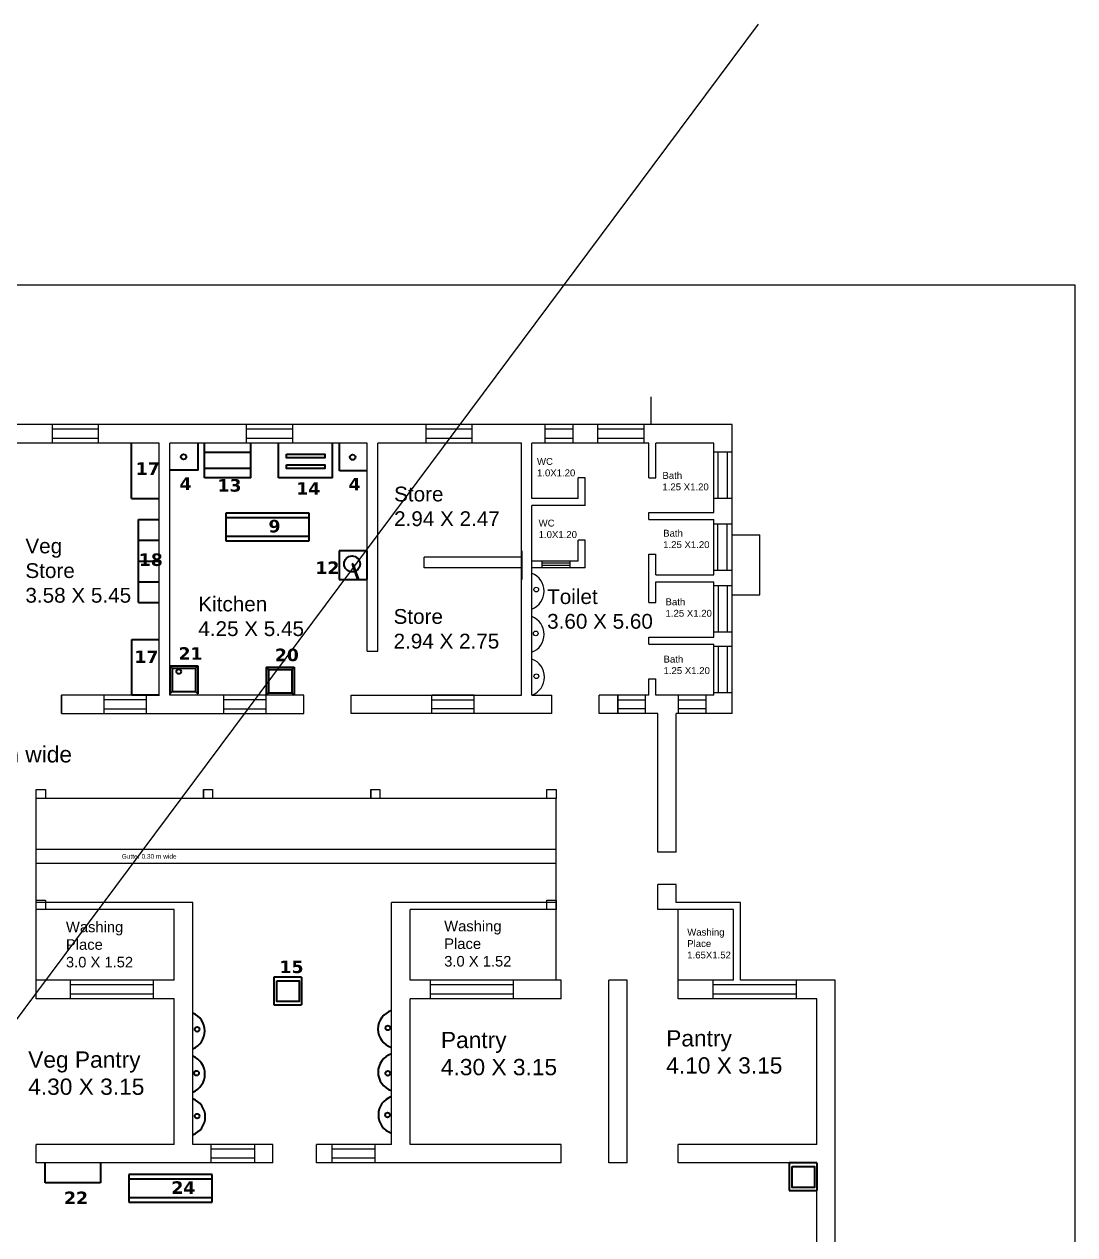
# Model space of a CAD drawing. Header units: inches. Extents: x 101 to 668, y -217 to 99.
# Drawn here: x 620.94 to 643.67, y -141.44 to -115.26 of the extents above; entities that cross this region are included whole.
import ezdxf

# ---------------------------------------------------------------- set-up
doc = ezdxf.new("R2010")
doc.units = ezdxf.units.IN
doc.header["$MEASUREMENT"] = 0
doc.styles.get("Standard").update_dxf_attribs({"font": 'arial.ttf'})

msp = doc.modelspace()

# ---------------------------------------------------------------- linework, layer by layer
for p, q in [((636.81516, -115.25716), (597.77678, -167.63164)), ((634.49297, -123.31917), (634.49297, -123.91917)), ((636.25564, -123.91917), (603.32564, -123.91917)), ((621.542, -123.91917), (621.542, -124.31917)), ((622.542, -124.01917), (621.542, -124.01917)), ((622.542, -123.91917), (622.542, -124.31917)), ((625.74214, -123.91917), (625.74214, -124.31917)), ((626.74214, -124.01917), (625.74214, -124.01917)), ((626.74214, -123.91917), (626.74214, -124.31917)), ((629.6251, -123.91917), (629.6251, -124.31917)), ((630.6251, -124.01917), (629.6251, -124.01917)), ((630.6251, -123.91917), (630.6251, -124.31917)), ((632.21239, -124.31618), (632.21239, -123.91618)), ((632.81239, -124.01618), (632.21239, -124.01618)), ((632.81239, -124.31618), (632.81239, -123.91618)), ((633.34297, -123.91917), (633.34297, -124.31917)), ((634.34297, -124.01917), (633.34297, -124.01917)), ((634.34297, -123.91917), (634.34297, -124.31917)), ((636.25564, -130.16917), (636.25564, -123.91917)), ((636.25564, -130.16917), (636.25564, -123.91917)), ((636.25564, -130.16917), (636.25564, -123.91917)), ((623.86126, -124.31917), (620.31042, -124.31917)), ((622.542, -124.21917), (621.542, -124.21917)), ((623.86126, -129.76917), (623.86126, -124.31917)), ((628.359, -124.31917), (624.09126, -124.31917)), ((624.09126, -129.76917), (624.09126, -124.31917)), ((626.74214, -124.21917), (625.74214, -124.21917)), ((628.359, -128.81917), (628.359, -124.31917)), ((631.69427, -124.31917), (628.589, -124.31917)), ((628.589, -127.01917), (628.589, -124.31917)), ((630.6251, -124.21917), (629.6251, -124.21917)), ((631.69427, -126.78917), (631.69427, -124.31917)), ((631.69427, -125.06917), (631.69427, -124.31917)), ((631.69427, -126.78917), (631.69427, -124.31917)), ((633.15564, -124.31917), (631.92427, -124.31917)), ((633.15564, -124.31917), (631.92427, -124.31917)), ((633.15564, -124.31917), (631.92427, -124.31917)), ((631.92427, -125.51917), (631.92427, -124.31917)), ((633.30564, -124.31917), (631.92427, -124.31917)), ((631.92427, -125.51917), (631.92427, -124.31917)), ((631.92427, -125.51917), (631.92427, -124.31917)), ((632.81239, -124.21618), (632.21239, -124.21618)), ((634.45564, -124.31917), (633.30564, -124.31917)), ((634.45564, -124.31917), (633.30564, -124.31917)), ((634.45564, -124.31917), (633.30564, -124.31917)), ((634.45564, -124.31917), (633.30564, -124.31917)), ((634.34297, -124.21917), (633.34297, -124.21917)), ((634.45564, -125.06917), (634.45564, -124.31917)), ((634.60564, -125.06917), (634.60564, -124.31917)), ((634.65564, -124.31917), (634.60564, -124.31917)), ((635.85564, -124.31917), (634.65564, -124.31917)), ((635.85564, -124.31917), (634.65564, -124.31917)), ((635.85564, -124.31917), (634.65564, -124.31917)), ((635.85564, -124.31917), (634.65564, -124.31917)), ((635.85564, -125.81917), (635.85564, -124.31917)), ((635.85564, -125.81917), (635.85564, -124.31917)), ((635.85564, -125.81917), (635.85564, -124.31917)), ((635.85564, -125.81917), (635.85564, -124.31917)), ((635.85484, -124.50923), (636.25484, -124.50923)), ((635.95484, -125.50923), (635.95484, -124.50923)), ((636.15484, -125.50923), (636.15484, -124.50923)), ((633.07427, -125.06917), (632.92427, -125.06917)), ((632.92427, -125.51917), (632.92427, -125.06917)), ((633.07427, -125.66917), (633.07427, -125.06917)), ((634.45564, -125.06917), (634.60564, -125.06917)), ((632.92427, -125.51917), (631.92427, -125.51917)), ((631.92427, -126.78917), (631.92427, -125.66917)), ((633.07427, -125.66917), (631.92427, -125.66917)), ((631.92427, -126.78917), (631.92427, -125.66917)), ((635.85484, -125.50923), (636.25484, -125.50923)), ((634.45564, -125.96917), (634.45564, -125.81917)), ((634.45564, -125.81917), (635.85564, -125.81917)), ((634.45564, -125.96917), (635.85564, -125.96917)), ((635.84593, -126.06575), (636.24593, -126.06575)), ((635.85564, -127.16917), (635.85564, -125.96917)), ((635.85564, -127.16917), (635.85564, -125.96917)), ((635.85564, -127.16917), (635.85564, -125.96917)), ((635.85564, -127.16917), (635.85564, -125.96917)), ((635.94593, -127.06575), (635.94593, -126.06575)), ((636.14593, -127.06575), (636.14593, -126.06575)), ((633.07427, -126.41917), (632.92427, -126.41917)), ((632.92427, -126.86917), (632.92427, -126.41917)), ((633.07427, -127.01917), (633.07427, -126.41917)), ((636.25564, -126.30003), (636.85564, -126.30003)), ((636.85564, -127.60003), (636.85564, -126.30003)), ((634.45564, -127.76917), (634.45564, -126.71917)), ((634.45564, -126.71917), (634.60564, -126.71917)), ((634.60564, -127.16917), (634.60564, -126.71917)), ((631.69427, -126.78917), (629.589, -126.78917)), ((629.589, -127.01917), (629.589, -126.78917)), ((631.69427, -129.76917), (631.69427, -126.78917)), ((631.92427, -126.86917), (631.92427, -126.78917)), ((631.92427, -129.76917), (631.92427, -126.78917)), ((632.92427, -126.86917), (631.92427, -126.86917)), ((632.14677, -127.01917), (632.14677, -126.86917)), ((632.74677, -126.91917), (632.14677, -126.91917)), ((632.74677, -126.96917), (632.14677, -126.96917)), ((632.74677, -127.01917), (632.74677, -126.86917)), ((628.589, -128.81917), (628.589, -127.01917)), ((631.69427, -127.01917), (629.589, -127.01917)), ((631.69427, -129.76917), (631.69427, -127.01917)), ((631.92427, -129.76917), (631.92427, -127.01917)), ((633.07427, -127.01917), (631.92427, -127.01917)), ((634.60564, -127.16917), (635.85564, -127.16917)), ((635.84593, -127.06575), (636.24593, -127.06575)), ((634.60564, -127.76917), (634.60564, -127.31917)), ((634.60564, -127.31917), (635.85564, -127.31917)), ((635.85564, -128.51917), (635.85564, -127.31917)), ((635.85564, -128.51917), (635.85564, -127.31917)), ((635.85564, -128.51917), (635.85564, -127.31917)), ((635.85564, -128.51917), (635.85564, -127.31917)), ((635.85698, -127.40188), (636.25698, -127.40188)), ((635.95698, -128.40188), (635.95698, -127.40188)), ((636.15698, -128.40188), (636.15698, -127.40188)), ((634.45564, -127.76917), (634.60564, -127.76917)), ((636.25564, -127.60003), (636.85564, -127.60003)), ((634.45564, -128.66917), (634.45564, -128.51917)), ((634.45564, -128.51917), (635.85564, -128.51917)), ((635.85698, -128.40188), (636.25698, -128.40188)), ((628.359, -128.81917), (628.589, -128.81917)), ((634.45564, -128.66917), (635.85564, -128.66917)), ((635.85564, -129.76917), (635.85564, -128.66917)), ((635.85564, -129.76917), (635.85564, -128.66917)), ((635.85564, -129.76917), (635.85564, -128.66917)), ((635.85564, -129.76917), (635.85564, -128.66917)), ((635.85719, -128.71207), (636.25719, -128.71207)), ((635.95719, -129.71207), (635.95719, -128.71207)), ((636.15719, -129.71207), (636.15719, -128.71207)), ((634.45564, -129.76917), (634.45564, -129.41917)), ((634.45564, -129.41917), (634.60564, -129.41917)), ((634.60564, -129.76917), (634.60564, -129.41917)), ((621.74564, -130.16917), (621.74564, -129.76917)), ((623.86126, -129.76917), (621.74564, -129.76917)), ((621.74564, -129.76917), (621.74564, -130.16917)), ((621.74564, -130.16917), (621.74564, -129.76917)), ((623.86126, -129.76917), (621.74564, -129.76917)), ((621.74564, -129.76917), (621.74564, -130.16917)), ((621.74564, -130.16917), (621.74564, -129.76917)), ((623.86126, -129.76917), (621.74564, -129.76917)), ((621.74564, -129.76917), (621.74564, -130.16917)), ((621.74564, -130.16917), (621.74564, -129.76917)), ((623.86126, -129.76917), (621.74564, -129.76917)), ((621.74564, -129.76917), (621.74564, -130.16917)), ((622.66564, -130.16917), (622.66564, -129.76917)), ((622.66564, -130.16917), (622.66564, -129.76917)), ((622.66564, -130.16917), (622.66564, -129.76917)), ((622.66564, -130.16917), (622.66564, -129.76917)), ((623.58564, -129.86917), (622.66564, -129.86917)), ((623.58564, -129.86917), (622.66564, -129.86917)), ((623.58564, -129.86917), (622.66564, -129.86917)), ((623.58564, -129.86917), (622.66564, -129.86917)), ((623.58564, -130.16917), (623.58564, -129.76917)), ((623.58564, -130.16917), (623.58564, -129.76917)), ((623.58564, -130.16917), (623.58564, -129.76917)), ((623.58564, -130.16917), (623.58564, -129.76917)), ((626.98564, -129.76917), (624.09126, -129.76917)), ((626.98564, -129.76917), (624.09126, -129.76917)), ((626.98564, -129.76917), (624.09126, -129.76917)), ((626.98564, -129.76917), (624.09126, -129.76917)), ((625.25564, -130.16917), (625.25564, -129.76917)), ((625.25564, -130.16917), (625.25564, -129.76917)), ((625.25564, -130.16917), (625.25564, -129.76917)), ((625.25564, -130.16917), (625.25564, -129.76917)), ((626.17564, -129.86917), (625.25564, -129.86917)), ((626.17564, -129.86917), (625.25564, -129.86917)), ((626.17564, -129.86917), (625.25564, -129.86917)), ((626.17564, -129.86917), (625.25564, -129.86917)), ((626.17564, -130.16917), (626.17564, -129.76917)), ((626.17564, -130.16917), (626.17564, -129.76917)), ((626.17564, -130.16917), (626.17564, -129.76917)), ((626.17564, -130.16917), (626.17564, -129.76917)), ((626.98564, -130.16917), (626.98564, -129.76917)), ((626.98564, -130.16917), (626.98564, -129.76917)), ((626.98564, -130.16917), (626.98564, -129.76917)), ((626.98564, -130.16917), (626.98564, -129.76917)), ((628.01564, -130.16917), (628.01564, -129.76917)), ((628.01564, -129.76917), (631.69427, -129.76917)), ((628.01564, -130.16917), (628.01564, -129.76917)), ((628.01564, -129.76917), (631.69427, -129.76917)), ((628.01564, -130.16917), (628.01564, -129.76917)), ((628.01564, -129.76917), (631.69427, -129.76917)), ((628.01564, -130.16917), (628.01564, -129.76917)), ((628.01564, -129.76917), (631.69427, -129.76917)), ((630.67564, -129.76917), (629.75564, -129.76917)), ((629.75564, -130.16917), (629.75564, -129.76917)), ((630.67564, -129.76917), (629.75564, -129.76917)), ((629.75564, -130.16917), (629.75564, -129.76917)), ((630.67564, -129.76917), (629.75564, -129.76917)), ((629.75564, -130.16917), (629.75564, -129.76917)), ((630.67564, -129.76917), (629.75564, -129.76917)), ((629.75564, -130.16917), (629.75564, -129.76917)), ((629.75564, -129.86917), (630.67564, -129.86917)), ((629.75564, -129.86917), (630.67564, -129.86917)), ((629.75564, -129.86917), (630.67564, -129.86917)), ((629.75564, -129.86917), (630.67564, -129.86917)), ((630.67564, -130.16917), (630.67564, -129.76917)), ((630.67564, -130.16917), (630.67564, -129.76917)), ((630.67564, -130.06917), (630.67564, -129.86917)), ((630.67564, -130.06917), (630.67564, -129.86917)), ((631.92427, -129.76917), (632.35564, -129.76917)), ((631.92427, -129.76917), (632.35564, -129.76917)), ((631.92427, -129.76917), (632.35564, -129.76917)), ((632.35564, -130.16917), (632.35564, -129.76917)), ((632.35564, -130.16917), (632.35564, -129.76917)), ((632.35564, -130.16917), (632.35564, -129.76917)), ((633.55564, -129.76917), (633.37564, -129.76917)), ((633.55564, -129.76917), (633.37564, -129.76917)), ((633.37564, -130.16917), (633.37564, -129.76917)), ((633.55564, -129.76917), (633.37564, -129.76917)), ((633.55564, -129.76917), (633.37564, -129.76917)), ((633.37564, -130.16917), (633.37564, -129.76917)), ((633.55564, -129.76917), (633.37564, -129.76917)), ((633.55564, -129.76917), (633.37564, -129.76917)), ((633.37564, -130.16917), (633.37564, -129.76917)), ((633.55564, -129.76917), (633.37564, -129.76917)), ((633.55564, -129.76917), (633.37564, -129.76917)), ((634.45564, -129.76917), (633.55564, -129.76917)), ((633.72564, -129.76917), (633.70564, -129.76917)), ((634.45564, -129.76917), (633.70564, -129.76917)), ((633.72564, -129.76917), (633.70564, -129.76917)), ((634.45564, -129.76917), (633.70564, -129.76917)), ((633.72564, -129.76917), (633.70564, -129.76917)), ((633.72564, -129.76917), (633.70564, -129.76917)), ((634.45564, -129.76917), (633.70564, -129.76917)), ((633.78048, -129.76917), (633.78048, -130.16917)), ((633.78048, -130.16917), (633.78048, -129.76917)), ((633.78048, -129.86917), (634.38048, -129.86917)), ((634.38048, -130.16917), (634.38048, -129.76917)), ((634.70564, -129.76917), (634.60564, -129.76917)), ((634.70564, -129.76917), (634.60564, -129.76917)), ((634.70564, -129.76917), (634.60564, -129.76917)), ((634.85564, -129.76917), (634.60564, -129.76917)), ((635.85564, -129.76917), (634.85564, -129.76917)), ((635.85564, -129.76917), (634.85564, -129.76917)), ((635.85564, -129.76917), (634.85564, -129.76917)), ((635.85564, -129.76917), (634.85564, -129.76917)), ((635.09089, -130.16917), (635.09089, -129.76917)), ((635.09089, -129.86917), (635.69089, -129.86917)), ((635.69089, -130.16917), (635.69089, -129.76917)), ((635.85719, -129.71207), (636.25719, -129.71207)), ((622.66564, -130.06917), (623.58564, -130.06917)), ((622.66564, -130.06917), (623.58564, -130.06917)), ((622.66564, -130.06917), (623.58564, -130.06917)), ((622.66564, -130.06917), (623.58564, -130.06917)), ((625.25564, -130.06917), (626.17564, -130.06917)), ((625.25564, -130.06917), (626.17564, -130.06917)), ((625.25564, -130.06917), (626.17564, -130.06917)), ((625.25564, -130.06917), (626.17564, -130.06917)), ((630.67564, -130.06917), (629.75564, -130.06917)), ((630.67564, -130.06917), (629.75564, -130.06917)), ((630.67564, -130.06917), (629.75564, -130.06917)), ((630.67564, -130.06917), (629.75564, -130.06917)), ((634.38048, -130.06917), (633.78048, -130.06917)), ((635.69089, -130.06917), (635.09089, -130.06917)), ((621.74564, -130.16917), (626.98564, -130.16917)), ((621.74564, -130.16917), (626.98564, -130.16917)), ((621.74564, -130.16917), (626.98564, -130.16917)), ((621.74564, -130.16917), (626.98564, -130.16917)), ((632.35564, -130.16917), (628.01564, -130.16917)), ((632.35564, -130.16917), (628.01564, -130.16917)), ((632.35564, -130.16917), (628.01564, -130.16917)), ((634.64564, -130.16917), (633.37564, -130.16917)), ((633.72564, -130.16917), (633.37564, -130.16917)), ((634.64564, -130.16917), (633.37564, -130.16917)), ((633.72564, -130.16917), (633.37564, -130.16917)), ((634.64564, -130.16917), (633.37564, -130.16917)), ((633.72564, -130.16917), (633.37564, -130.16917)), ((634.64564, -133.16917), (634.64564, -130.16917)), ((636.25564, -130.16917), (635.04564, -130.16917)), ((635.04564, -133.16917), (635.04564, -130.16917)), ((636.25564, -130.16917), (635.04564, -130.16917)), ((636.25564, -130.16917), (635.04564, -130.16917)), ((621.19564, -132.00917), (621.19564, -131.80917)), ((621.19564, -131.80917), (621.39564, -131.80917)), ((621.39564, -131.80917), (621.39564, -132.00917)), ((624.81564, -131.80917), (624.81564, -132.00917)), ((624.81564, -132.00917), (624.81564, -131.80917)), ((624.81564, -131.80917), (625.01564, -131.80917)), ((625.01564, -131.80917), (625.01564, -132.00917)), ((628.43564, -131.80917), (628.43564, -132.00917)), ((628.43564, -132.00917), (628.43564, -131.80917)), ((628.43564, -131.80917), (628.63564, -131.80917)), ((628.63564, -131.80917), (628.63564, -132.00917)), ((632.24564, -132.00917), (632.24564, -131.80917)), ((632.24564, -131.80917), (632.44564, -131.80917)), ((632.44564, -131.80917), (632.44564, -132.00917)), ((621.19564, -136.33917), (621.19564, -132.00917)), ((632.44564, -132.00917), (621.19564, -132.00917)), ((621.39564, -132.00917), (621.19564, -132.00917)), ((625.01564, -132.00917), (624.81564, -132.00917)), ((628.63564, -132.00917), (628.43564, -132.00917)), ((632.44564, -132.00917), (632.24564, -132.00917)), ((632.44564, -135.93917), (632.44564, -132.00917)), ((632.44564, -133.10917), (621.19564, -133.10917)), ((635.04564, -133.16917), (634.64564, -133.16917)), ((632.44564, -133.40917), (621.19564, -133.40917)), ((635.04564, -133.86917), (634.64564, -133.86917)), ((634.64564, -134.40917), (634.64564, -133.86917)), ((635.04564, -134.25917), (635.04564, -133.86917)), ((621.19564, -134.40917), (621.19564, -134.20917)), ((621.19564, -134.20917), (621.39564, -134.20917)), ((624.58564, -134.25917), (621.19564, -134.25917)), ((621.39564, -134.20917), (621.39564, -134.40917)), ((624.58564, -139.48917), (624.58564, -134.25917)), ((632.44564, -134.25917), (628.88564, -134.25917)), ((628.88564, -139.48917), (628.88564, -134.25917)), ((632.24564, -134.40917), (632.24564, -134.20917)), ((632.24564, -134.20917), (632.44564, -134.20917)), ((632.44564, -134.20917), (632.44564, -134.40917)), ((636.43564, -134.25917), (635.04564, -134.25917)), ((636.43564, -135.93917), (636.43564, -134.25917)), ((624.18564, -134.40917), (621.19564, -134.40917)), ((621.39564, -134.40917), (621.19564, -134.40917)), ((624.18564, -135.93917), (624.18564, -134.40917)), ((632.44564, -134.40917), (629.28564, -134.40917)), ((629.28564, -135.93917), (629.28564, -134.40917)), ((632.44564, -134.40917), (632.24564, -134.40917)), ((636.28564, -134.40917), (634.64564, -134.40917)), ((635.08564, -136.33917), (635.08564, -134.40917)), ((636.28564, -135.93917), (636.28564, -134.40917)), ((622.88564, -135.93917), (621.19564, -135.93917)), ((621.93195, -135.93917), (621.93195, -136.33917)), ((623.03564, -136.03917), (621.93195, -136.03917)), ((624.18564, -135.93917), (622.88564, -135.93917)), ((623.73195, -136.03917), (623.03564, -136.03917)), ((623.73195, -135.93917), (623.73195, -136.33917)), ((624.58564, -139.48917), (624.58564, -135.93917)), ((628.88564, -139.48917), (628.88564, -135.93917)), ((630.46564, -135.93917), (629.28564, -135.93917)), ((629.71996, -135.93917), (629.71996, -136.33917)), ((630.61564, -136.03917), (629.71996, -136.03917)), ((632.55564, -135.93917), (630.46564, -135.93917)), ((631.51996, -136.03917), (630.61564, -136.03917)), ((631.51996, -135.93917), (631.51996, -136.33917)), ((632.55564, -136.33917), (632.55564, -135.93917)), ((633.58564, -139.88917), (633.58564, -135.93917)), ((633.98564, -135.93917), (633.58564, -135.93917)), ((633.98564, -139.88917), (633.98564, -135.93917)), ((636.28564, -135.93917), (635.08564, -135.93917)), ((635.83846, -135.93917), (635.83846, -136.33917)), ((636.28564, -136.03917), (635.83846, -136.03917)), ((637.63846, -136.03917), (636.28564, -136.03917)), ((638.48564, -135.93917), (636.43564, -135.93917)), ((637.63846, -135.93917), (637.63846, -136.33917)), ((638.48564, -150.95917), (638.48564, -135.93917)), ((624.18564, -136.33917), (621.19564, -136.33917)), ((623.73195, -136.23917), (621.93195, -136.23917)), ((624.18564, -139.48917), (624.18564, -136.33917)), ((629.28564, -139.48917), (629.28564, -136.33917)), ((632.55564, -136.33917), (629.28564, -136.33917)), ((631.51996, -136.23917), (629.71996, -136.23917)), ((638.08564, -136.33917), (635.08564, -136.33917)), ((637.63846, -136.23917), (635.83846, -136.23917)), ((638.08564, -139.48917), (638.08564, -136.33917)), ((621.19564, -139.88917), (621.19564, -139.48917)), ((621.59564, -139.48917), (621.19564, -139.48917)), ((624.18564, -139.48917), (621.59564, -139.48917)), ((626.31564, -139.48917), (624.58564, -139.48917)), ((624.98564, -139.88917), (624.98564, -139.48917)), ((625.92564, -139.88917), (625.92564, -139.48917)), ((626.31564, -139.88917), (626.31564, -139.48917)), ((627.26564, -139.88917), (627.26564, -139.48917)), ((628.88564, -139.48917), (627.26564, -139.48917)), ((627.6034, -139.88917), (627.6034, -139.48917)), ((628.5334, -139.88917), (628.5334, -139.48917)), ((632.55564, -139.48917), (629.28564, -139.48917)), ((632.55564, -139.88917), (632.55564, -139.48917)), ((635.08564, -139.88917), (635.08564, -139.48917)), ((638.08564, -139.48917), (635.08564, -139.48917)), ((625.92564, -139.58917), (624.98564, -139.58917)), ((625.92564, -139.78917), (624.98564, -139.78917)), ((628.5334, -139.58917), (627.6034, -139.58917)), ((628.5334, -139.78917), (627.6034, -139.78917)), ((621.59564, -139.88917), (621.19564, -139.88917)), ((626.31564, -139.88917), (621.59564, -139.88917)), ((632.55564, -139.88917), (627.26564, -139.88917)), ((633.98564, -139.88917), (633.58564, -139.88917)), ((638.08564, -139.88917), (635.08564, -139.88917)), ((638.08564, -150.55917), (638.08564, -139.88917))]:
    msp.add_line(p, q)
at = {"color": 3, "lineweight": 40}
for p, q in [((623.26126, -125.51917), (623.26126, -124.31917)), ((624.70221, -124.90621), (624.70221, -124.30621)), ((624.84126, -125.06917), (624.84126, -124.31917)), ((625.84126, -125.06917), (625.84126, -124.31917)), ((626.44126, -125.06917), (626.44126, -124.31917)), ((627.609, -125.06917), (627.609, -124.31917)), ((627.75923, -124.91504), (627.75923, -124.31917)), ((625.84126, -124.51917), (624.84126, -124.51917)), ((624.70221, -124.90621), (624.10221, -124.90621)), ((625.84126, -124.86917), (624.84126, -124.86917)), ((625.84126, -125.06917), (624.84126, -125.06917)), ((627.609, -125.06917), (626.44126, -125.06917)), ((628.35923, -124.91504), (627.75923, -124.91504)), ((623.26126, -125.51917), (623.86126, -125.51917)), ((625.30391, -125.83179), (625.30391, -126.43179)), ((627.10391, -125.83179), (625.30391, -125.83179)), ((627.10391, -125.93179), (625.30391, -125.93179)), ((627.10391, -126.43179), (627.10391, -125.83179)), ((623.41126, -127.76917), (623.41126, -125.96917)), ((623.41126, -125.96917), (623.86126, -125.96917)), ((623.41126, -126.41917), (623.86126, -126.41917)), ((625.30391, -126.33179), (627.10391, -126.33179)), ((625.30391, -126.43179), (627.10391, -126.43179)), ((627.7525, -126.65104), (627.7525, -127.27099)), ((628.3525, -126.65104), (627.7525, -126.65104)), ((628.3525, -126.65104), (628.3525, -127.27099)), ((631.69427, -126.65104), (631.69427, -127.27099)), ((623.41126, -126.86917), (623.86126, -126.86917)), ((628.05362, -126.92696), (628.0317, -126.93439)), ((628.0317, -126.93439), (628.14589, -127.27099)), ((628.18121, -127.27099), (628.05362, -126.92696)), ((623.41126, -127.31917), (623.86126, -127.31917)), ((627.7525, -127.27099), (628.3525, -127.27099)), ((623.41126, -127.76917), (623.86126, -127.76917)), ((623.26474, -129.76692), (623.26474, -128.56692)), ((623.26474, -128.56692), (623.86126, -128.56692)), ((624.09126, -129.13948), (624.69126, -129.13948)), ((624.09126, -129.13948), (624.09126, -129.73948)), ((624.14126, -129.18948), (624.09126, -129.13948)), ((624.14126, -129.18948), (624.64126, -129.18948)), ((624.14126, -129.18948), (624.14126, -129.68948)), ((624.64126, -129.18948), (624.69126, -129.13948)), ((624.64126, -129.18948), (624.64126, -129.68948)), ((624.69126, -129.13948), (624.69126, -129.73948)), ((626.17564, -129.16917), (626.77564, -129.16917)), ((626.22564, -129.21917), (626.17564, -129.16917)), ((626.17564, -129.16917), (626.17564, -129.76917)), ((626.22564, -129.21917), (626.72564, -129.21917)), ((626.22564, -129.21917), (626.22564, -129.71917)), ((626.72564, -129.21917), (626.77564, -129.16917)), ((626.72564, -129.21917), (626.72564, -129.71917)), ((626.77564, -129.16917), (626.77564, -129.76917)), ((623.26474, -129.76692), (623.86474, -129.76692)), ((624.09126, -129.73948), (624.14126, -129.68948)), ((624.14126, -129.68948), (624.64126, -129.68948)), ((624.64126, -129.68948), (624.69126, -129.73948)), ((626.17564, -129.76917), (626.22564, -129.71917)), ((626.22564, -129.71917), (626.72564, -129.71917)), ((626.72564, -129.71917), (626.77564, -129.76917)), ((626.33783, -135.87016), (626.33783, -136.47016)), ((626.93783, -135.87016), (626.33783, -135.87016)), ((626.93783, -135.87016), (626.93783, -136.47016)), ((626.33783, -136.47016), (626.93783, -136.47016)), ((621.38944, -140.32275), (621.38944, -139.88274)), ((622.58944, -139.88274), (622.58944, -140.32275)), ((637.48564, -139.88917), (637.48564, -140.48917)), ((638.08564, -139.88917), (637.48564, -139.88917)), ((638.08564, -139.88917), (638.08564, -140.48917)), ((622.58944, -140.32275), (621.38944, -140.32275)), ((623.20231, -140.14007), (623.20231, -140.74007)), ((625.00231, -140.14007), (623.20231, -140.14007)), ((625.00231, -140.24007), (623.20231, -140.24007)), ((625.00231, -140.74007), (625.00231, -140.14007)), ((637.48564, -140.48917), (638.08564, -140.48917)), ((623.20231, -140.64007), (625.00231, -140.64007)), ((623.20231, -140.74007), (625.00231, -140.74007))]:
    msp.add_line(p, q, dxfattribs=at)
msp.add_lwpolyline([(595.5618, -120.89657), (643.66764, -120.89657), (643.66764, -159.92899), (595.5618, -159.92899)])
for points in [[(626.6105, -124.5556), (627.44234, -124.5556), (627.44234, -124.63427), (626.6105, -124.63427)], [(626.6105, -124.7916), (627.44234, -124.7916), (627.44234, -124.87027), (626.6105, -124.87027)], [(626.40274, -135.95027), (626.88904, -135.95027), (626.88904, -136.40147), (626.40274, -136.40147)], [(637.55054, -139.96929), (638.03685, -139.96929), (638.03685, -140.42049), (637.55054, -140.42049)]]:
    msp.add_lwpolyline(points, close=True, dxfattribs=at)
for centre, radius in [((624.38751, -124.61576), 0.05796), ((628.04453, -124.6246), 0.05796), ((628.03108, -126.93256), 0.17219), ((624.28332, -129.26029), 0.05056), ((624.67884, -136.99955), 0.051), ((628.80696, -136.97026), 0.051), ((624.66845, -137.94808), 0.051), ((628.8043, -137.95175), 0.051), ((624.67995, -138.87577), 0.051), ((628.80023, -138.85312), 0.051)]:
    msp.add_circle(centre, radius, dxfattribs=at)
for centre in [(632.01746, -127.48653), (632.00708, -128.43506), (632.01858, -129.36275)]:
    msp.add_circle(centre, 0.051)
for centre, start, end in [((631.76983, -127.52206), 291.822141, 68.177859), ((631.77216, -128.45607), 291.477275, 68.522725), ((631.77893, -129.37998), 290.476602, 69.523398)]:
    msp.add_arc(centre, 0.41545, start, end)
for centre, start, end in [((624.4312, -137.03507), 291.822141, 68.177859), ((629.0064, -136.9931), 106.899334, 253.100666), ((624.43353, -137.96908), 291.477275, 68.522725), ((629.00873, -137.92712), 107.234638, 252.765362), ((624.4403, -138.89299), 290.476602, 69.523398), ((629.0155, -138.85103), 108.215556, 251.784444)]:
    msp.add_arc(centre, 0.41545, start, end, dxfattribs=at)

# ---------------------------------------------------------------- texts
at = {"attachment_point": 1}
for s, insert, char_height, width in [('WC\\P1.0X1.20', (632.03204, -124.64102), 0.14837, 2.729872), ('Bath\\P1.25 X1.20', (634.746, -124.94475), 0.14837, 2.729872), ('Store\\P2.94 X 2.47', (628.94102, -125.26018), 0.3200978, 2.729872), ('WC\\P1.0X1.20', (632.06772, -125.97447), 0.14837, 2.729872), ('Bath\\P1.25 X1.20', (634.76248, -126.19343), 0.14837, 2.729872), ('Veg\\PStore\\P3.58 X 5.45', (620.96449, -126.38307), 0.3200978, 2.729872), ('Toilet\\P3.60 X 5.60', (632.25213, -127.4798), 0.3200978, 2.729872), ('Kitchen\\P4.25 X 5.45', (624.70505, -127.63866), 0.3200978, 2.729872), ('Bath\\P1.25 X1.20', (634.8138, -127.67812), 0.14837, 2.729872), ('Store\\P2.94 X 2.75', (628.92975, -127.90836), 0.3200978, 2.729872), ('Bath\\P1.25 X1.20', (634.77037, -128.91778), 0.14837, 2.729872), ('Varandah 1.84 m wide', (617.05639, -130.87508), 0.351739, 8.6047683), ('Varandah 1.84 m wide', (617.05639, -130.87508), 0.351739, 8.6047683), ('Varandah 1.84 m wide', (617.05639, -130.87508), 0.351739, 8.6047683), ('Varandah 1.84 m wide', (617.05639, -130.87508), 0.351739, 8.6047683), ('Gutter 0.30 m wide', (623.04885, -133.20865), 0.100473, 2.729872), ('Washing \\PPlace\\P3.0 X 1.52', (621.84125, -134.67088), 0.228186, 2.729872), ('Washing \\PPlace\\P3.0 X 1.52', (630.02532, -134.65233), 0.228186, 2.729872), ('Washing \\PPlace\\P1.65X1.52', (635.283, -134.82357), 0.14837, 2.729872), ('Pantry\\P4.30 X 3.15', (629.95409, -137.05422), 0.351739, 8.6047683), ('Pantry\\P4.10 X 3.15', (634.8283, -137.01835), 0.351739, 8.6047683), ('Veg Pantry\\P4.30 X 3.15', (621.02492, -137.47813), 0.351739, 8.6047683)]:
    msp.add_mtext(s, dxfattribs=dict(at, insert=insert, char_height=char_height, width=width))
at = {"color": 1, "char_height": 0.2715054, "width": 0.4973482, "attachment_point": 1}
for s, insert in [('{\\fVerdana|b1|i0|c0|p34;17}', (623.35211, -124.73426)), ('{\\fVerdana|b1|i0|c0|p34;4}', (624.29882, -125.06138)), ('{\\fVerdana|b1|i0|c0|p34;13}', (625.12089, -125.09668)), ('{\\fVerdana|b1|i0|c0|p34;14}', (626.82653, -125.1637)), ('{\\fVerdana|b1|i0|c0|p34;4}', (627.95585, -125.07022)), ('{\\fVerdana|b1|i0|c0|p34;9}', (626.22454, -125.97885)), ('{\\fVerdana|b1|i0|c0|p34;18}', (623.41806, -126.70458)), ('{\\fVerdana|b1|i0|c0|p34;12}', (627.23914, -126.8798)), ('{\\fVerdana|b1|i0|c0|p34;17}', (623.32386, -128.80528)), ('{\\fVerdana|b1|i0|c0|p34;21}', (624.27683, -128.73465)), ('{\\fVerdana|b1|i0|c0|p34;20}', (626.3612, -128.76434)), ('{\\fVerdana|b1|i0|c0|p34;15}', (626.46254, -135.51156)), ('{\\fVerdana|b1|i0|c0|p34;24}', (624.12294, -140.28712)), ('{\\fVerdana|b1|i0|c0|p34;22}', (621.80103, -140.50987))]:
    msp.add_mtext(s, dxfattribs=dict(at, insert=insert))

doc.saveas('drawing.dxf')
